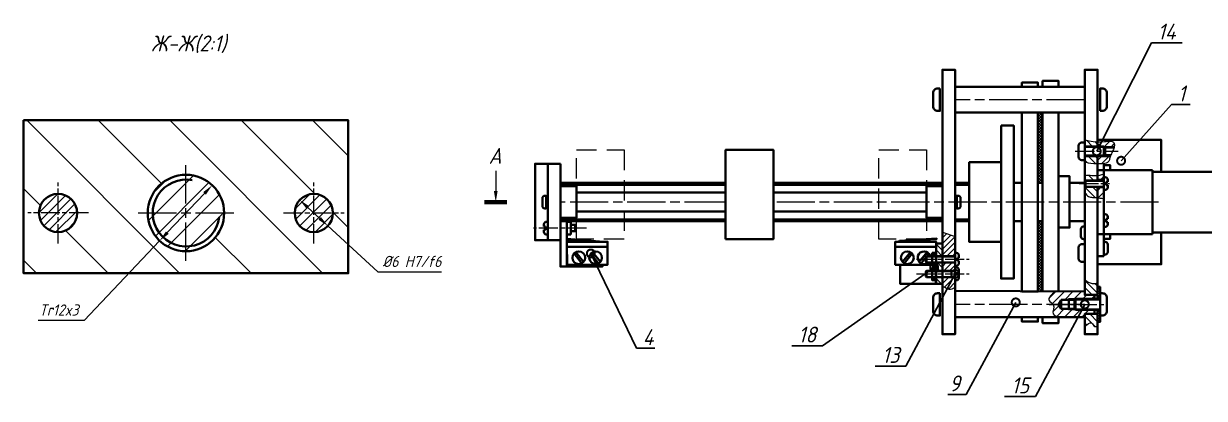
# Model space of a CAD drawing. Header units: millimetres. Extents: x -1043 to 2000, y -1356 to 1302.
# Drawn here: x -20.3 to 350.7, y -1356.2 to -1238.6 of the extents above; entities that cross this region are included whole.
import ezdxf
from ezdxf import colors
from ezdxf.entities.mleader import LeaderData, LeaderLine
from ezdxf.math import Vec2, Vec3

# ---------------------------------------------------------------- set-up
doc = ezdxf.new("R2010")
doc.units = ezdxf.units.MM
for name, pattern in [('AM_ISO08W050', [18, 12, -1.5, 3, -1.5]), ('AM_ISO08W050x2', [9, 6, -0.75, 1.5, -0.75]), ('HIDDEN', [9.525, 6.35, -3.175])]:
    doc.linetypes.add(name, pattern=pattern)
doc.layers.get('0').update_dxf_attribs({"lineweight": 80})
for name, color, linetype, lineweight in [('AM_0', 7, 'Continuous', 35), ('AM_4', 3, 'Continuous', 15), ('AM_5', 3, 'Continuous', 15), ('AM_6', 2, 'Continuous', 35), ('AM_7', 4, 'AM_ISO08W050', 15), ('AM_8', 1, 'Continuous', 15), ('окружности', 100, 'HIDDEN', 15), ('основные', 7, 'Continuous', 35), ('оч жирные', 7, 'Continuous', 70), ('тонкие', 2, 'Continuous', 15)]:
    doc.layers.add(name, color=color, linetype=linetype, lineweight=lineweight)
doc.styles.get("Standard").update_dxf_attribs({"font": 'geniso.shx', "oblique": 15})
doc.dimstyles.new('AM_GOST$3', dxfattribs={"dimtxt": 3.5, "dimasz": 3.5, "dimexe": 1, "dimexo": 1, "dimgap": 1.5, "dimtad": 1, "dimtoh": 1, "dimtxsty": 'Standard', "dimcen": 0, "dimclrd": 256, "dimclre": 256, "dimclrt": 2, "dimadec": 0, "dimazin": 2, "dimtp": 0.1, "dimtm": 0.1, "dimtfac": 0.71, "dimtdec": 3, "dimtofl": 0, "dimtmove": 0, "dimatfit": 2, "dimfxl": 1, "dimtolj": 1, "dimlwd": -1, "dimlwe": -1, "dimarcsym": 1})
pattern_1 = [(135, (81.5114, -1817.2384), (-1.122532, -1.122532), [])]
pattern_2 = [(45, (13.109, -1747.8168), (-0.8980256, 0.8980256), [])]
pattern_3 = [(45, (13.10894, -1747.81682), (-0.21213203, 0.21213203), [])]
pattern_4 = [(45, (81.51137, -1817.23844), (-0.3535534, 0.3535534), [])]
pattern_5 = [(45, (-246.0944, -1820.0383), (-1.122532, 1.122532), [])]

# ---------------------------------------------------------------- blocks, each defined once
blk = doc.blocks.new('_DotSmall')
at = {"color": 0, "linetype": 'ByBlock', "const_width": 0.5}
blk.add_lwpolyline([(-0.0625, 0, 1), (0.0625, 0, 1)], format="xyb", close=True, dxfattribs=at)
blk = doc.blocks.new('*D140')
at = {"layer": 'AM_5', "linetype": 'ByBlock', "transparency": 16777216}
for p, q in [((36.53, -1291.84), (24.83, -1304.17)), ((22.42, -1306.71), (-1.29, -1331.7)), ((-1.29, -1331.7), (-15.74, -1331.7))]:
    blk.add_line(p, q, dxfattribs=at)
at = {"layer": 'AM_5', "transparency": 16777216}
for points in [[(36.11, -1291.44), (36.95, -1292.24), (38.94, -1289.3)], [(24.41, -1303.77), (25.25, -1304.57), (22.42, -1306.71)]]:
    blk.add_solid(points, dxfattribs=at)
at = {"layer": 'Defpoints', "color": 0, "transparency": 16777216}
for p in [(38.94, -1289.3), (22.42, -1306.71)]:
    blk.add_point(p, dxfattribs=at)
at = {"layer": 'AM_5', "color": 2, "transparency": 16777216, "insert": (-9.27, -1328.45), "char_height": 3.5, "attachment_point": 5}
blk.add_mtext('\\A1;Tr12x3', dxfattribs=at)
blk = doc.blocks.new('*D141')
at = {"layer": 'AM_5', "linetype": 'ByBlock', "transparency": 16777216}
for p, q in [((69.02, -1296.31), (72.7, -1299.7)), ((75.28, -1302.06), (90.92, -1316.45)), ((90.92, -1316.45), (110.98, -1316.45))]:
    blk.add_line(p, q, dxfattribs=at)
at = {"layer": 'AM_5', "transparency": 16777216}
for points in [[(69.41, -1295.88), (68.62, -1296.74), (66.44, -1293.94)], [(73.09, -1299.27), (72.3, -1300.13), (75.28, -1302.06)]]:
    blk.add_solid(points, dxfattribs=at)
at = {"layer": 'Defpoints', "color": 0, "transparency": 16777216}
for p in [(66.44, -1293.94), (75.28, -1302.06)]:
    blk.add_point(p, dxfattribs=at)
at = {"layer": 'AM_5', "color": 2, "transparency": 16777216, "insert": (101.7, -1313.2), "char_height": 3.5, "attachment_point": 5}
blk.add_mtext('\\A1;%%C6 H7/f6', dxfattribs=at)

msp = doc.modelspace()

# ---------------------------------------------------------------- hatches: boundary and pattern name
at = {"layer": 'AM_4'}
h = msp.add_hatch(dxfattribs=at)
h.set_pattern_fill('ANSI31', color=256, scale=0.5, angle=90, style=0)
h.set_pattern_definition([(135, (-246.0944, -1820.0383), (-1.122532, -1.122532), [])])
h.paths.add_polyline_path([(314.491, -1275.365), (313.082, -1275.044), (313.082, -1277.092), (317.082, -1277.092), (317.082, -1275.671), (316.805, -1275.664), (315.727, -1275.565)])
h.paths.add_polyline_path([(317.082, -1280.172), (315.242, -1280.172), (313.082, -1280.172), (313.082, -1281.382), (313.082, -1281.803), (313.562, -1282.114), (314.227, -1282.344), (315.026, -1282.501), (315.907, -1282.592), (316.82, -1282.625), (317.082, -1282.619)])
h = msp.add_hatch(dxfattribs=at)
h.set_pattern_fill('ANSI31', color=256, scale=0.5, style=0)
h.set_pattern_definition(pattern_5)
h.paths.add_polyline_path([(322.358, -1277.092), (322.384, -1276.924), (322.397, -1276.689), (322.384, -1276.472), (322.345, -1276.272), (322.28, -1276.09), (322.188, -1275.926), (322.063, -1275.781), (321.902, -1275.659), (321.697, -1275.562), (321.443, -1275.491), (321.135, -1275.45), (320.767, -1275.441), (320.334, -1275.465), (319.829, -1275.523), (318.8, -1275.647), (317.082, -1275.713), (317.082, -1277.092), (319.082, -1277.092)])
h = msp.add_hatch(dxfattribs=at)
h.set_pattern_fill('ANSI31', color=256, scale=0.5, style=0)
h.set_pattern_definition(pattern_5)
h.paths.add_polyline_path([(317.082, -1280.172), (317.082, -1282.619), (317.713, -1282.607), (318.535, -1282.546), (319.235, -1282.45), (319.775, -1282.325), (320.169, -1282.173), (320.441, -1281.995), (320.62, -1281.792), (320.731, -1281.565), (320.8, -1281.314), (320.853, -1281.04), (320.918, -1280.744), (321.014, -1280.429), (321.111, -1280.172)])
at = {"layer": 'AM_8'}
h = msp.add_hatch(dxfattribs=at)
h.set_pattern_fill('_U', color=256, scale=0.61, angle=45, style=0, double=1, pattern_type=0)
h.set_pattern_definition([(45, (17.10894, -1745.7779), (-0.43133514, 0.43133514), []), (135, (17.10894, -1745.7779), (-0.43133514, -0.43133514), [])])
h.paths.add_polyline_path([(298.332, -1266.461), (298.332, -1288.575), (299.828, -1288.575), (299.828, -1300.575), (298.332, -1300.575), (298.332, -1322.69), (299.832, -1322.69), (299.832, -1266.461)])
h = msp.add_hatch(dxfattribs=at)
h.set_pattern_fill('ANSI31', color=256, scale=5, angle=90, style=0)
h.set_pattern_definition([(135, (-252.67, -1529.495), (-11.2253, -11.2253), [])])
h.paths.add_polyline_path([(81.681, -1268.901), (-20.319, -1268.901), (-20.319, -1316.901), (81.681, -1316.901)])
h.paths.add_polyline_path([(42.681, -1298.004, -1), (18.681, -1298.004, -1)], flags=16)
h.paths.add_polyline_path([(-3.497, -1298.004, -1), (-15.497, -1298.004, -1)], flags=16)
h.paths.add_polyline_path([(76.858, -1298.004, -1), (64.858, -1298.004, -1)], flags=16)
h = msp.add_hatch(dxfattribs=at)
h.set_pattern_fill('_U', color=256, scale=5, angle=45, style=0, pattern_type=0)
h.set_pattern_definition([(45, (-252.6693, -1529.4953), (-3.535534, 3.535534), [])])
edge = h.paths.add_edge_path()
edge.add_arc((30.681, -1298.004), 12, 191.45916, 510.20465)
edge.add_arc((30.681, -1298.004), 12, 150.20465, 191.45916)
h = msp.add_hatch(dxfattribs=at)
h.set_pattern_fill('ANSI31', color=256, scale=0.55, angle=90)
h.set_pattern_definition([(135, (-37.4987, -0.8528), (-1.2347852, -1.2347852), [])])
h.paths.add_polyline_path([(317.082, -1286.468), (317.082, -1286.319), (317, -1286.33), (316.384, -1286.361), (315.81, -1286.35), (315.279, -1286.316), (314.793, -1286.273), (314.352, -1286.239), (313.958, -1286.229), (313.611, -1286.253), (313.311, -1286.318), (313.082, -1286.423), (313.082, -1287.987), (313.269, -1287.77), (317.082, -1287.77)])
h.paths.add_polyline_path([(317.082, -1289.77), (313.269, -1289.77), (313.082, -1289.554), (313.082, -1291.338), (313.162, -1291.546), (313.399, -1291.999), (313.664, -1292.356), (313.953, -1292.625), (314.258, -1292.819), (314.574, -1292.951), (314.893, -1293.033), (315.21, -1293.08), (315.518, -1293.103), (315.81, -1293.117), (316.085, -1293.133), (316.358, -1293.153), (316.648, -1293.179), (316.977, -1293.214), (317.082, -1293.226)])
h = msp.add_hatch(dxfattribs=at)
h.set_pattern_fill('ANSI31', color=256, scale=0.55)
h.set_pattern_definition([(45, (-37.4987, -0.8528), (-1.2347852, 1.2347852), [])])
h.paths.add_polyline_path([(319.069, -1287.608), (319.069, -1286.77), (319.072, -1285.829), (318.35, -1286.079), (317.082, -1286.376), (317.082, -1287.608)])
h.paths.add_polyline_path([(319.064, -1289.932), (317.082, -1289.932), (317.082, -1293.225), (317.827, -1293.314), (318.389, -1293.381), (319.068, -1293.463)])
h = msp.add_hatch(dxfattribs=at)
h.set_pattern_fill('_U', color=256, scale=2, angle=45, style=0, pattern_type=0)
h.set_pattern_definition([(45, (-252.6693, -1529.4953), (-1.414214, 1.414214), [])])
edge = h.paths.add_edge_path()
edge.add_arc((-9.497, -1298.004), 6, 191.45916, 383.26764)
edge.add_arc((-9.497, -1298.004), 6, 23.26764, 191.45916)
h = msp.add_hatch(dxfattribs=at)
h.set_pattern_fill('_U', color=256, scale=2.4, angle=45, style=0, pattern_type=0)
h.set_pattern_definition([(45, (-252.6693, -1529.4953), (-1.697056, 1.697056), [])])
edge = h.paths.add_edge_path()
edge.add_arc((70.858, -1298.004), 6, 191.45916, 514.52594)
edge.add_arc((70.858, -1298.004), 6, 154.52594, 191.45916)
h = msp.add_hatch(dxfattribs=at)
h.set_pattern_fill('ANSI31', color=256, scale=0.4, style=0)
h.set_pattern_definition(pattern_2)
h.paths.add_polyline_path([(272.353, -1305.394), (271.593, -1305.13), (270.613, -1304.924), (269.762, -1304.566), (268.927, -1304.303), (268.353, -1304.17), (268.353, -1311.539), (272.353, -1311.539)])
h.paths.add_polyline_path([(271.705, -1321.778), (272.353, -1321.421), (272.353, -1319.863), (272.353, -1318.13), (268.353, -1318.13), (268.353, -1319.094), (268.353, -1320.258), (268.353, -1320.684), (268.57, -1321.055), (270.438, -1321.975)])
h = msp.add_hatch(dxfattribs=at)
h.set_pattern_fill('ANSI31', color=256, scale=0.4, angle=90, style=0)
h.set_pattern_definition([(135, (13.109, -1747.8168), (-0.8980256, -0.8980256), [])])
h.paths.add_polyline_path([(268.353, -1307.569), (266.353, -1307.569), (266.353, -1311.539), (268.353, -1311.539)])
h.paths.add_polyline_path([(268.353, -1313.539), (266.353, -1313.539), (266.353, -1316.13), (268.353, -1316.13)])
h.paths.add_polyline_path([(266.353, -1320.258), (268.353, -1320.258), (268.353, -1318.13), (266.353, -1318.13), (266.353, -1319.094)])
h = msp.add_hatch(dxfattribs=at)
h.set_pattern_fill('_U', color=256, scale=0.3, angle=45, style=0, pattern_type=0)
h.set_pattern_definition(pattern_3)
h.paths.add_polyline_path([(265.153, -1311.539), (266.353, -1311.539), (266.353, -1310.539), (265.153, -1310.539)])
h = msp.add_hatch(dxfattribs=at)
h.set_pattern_fill('_U', color=256, scale=0.3, angle=45, style=0, pattern_type=0)
h.set_pattern_definition(pattern_3)
h.paths.add_polyline_path([(266.353, -1314.273), (266.353, -1313.539), (265.153, -1313.539), (265.153, -1314.539), (266.353, -1314.539)])
h = msp.add_hatch(dxfattribs=at)
h.set_pattern_fill('_U', color=256, scale=0.3, angle=45, style=0, pattern_type=0)
h.set_pattern_definition(pattern_3)
h.paths.add_polyline_path([(265.153, -1315.094), (265.153, -1316.13), (266.353, -1316.13), (266.353, -1315.094)])
h = msp.add_hatch(dxfattribs=at)
h.set_pattern_fill('ANSI31', color=256, scale=0.4, style=0)
h.set_pattern_definition(pattern_2)
h.paths.add_polyline_path([(272.353, -1315.094), (272.353, -1313.539), (268.353, -1313.539), (268.353, -1316.13), (272.353, -1316.13)])
h = msp.add_hatch(dxfattribs=at)
h.set_pattern_fill('_U', color=256, scale=0.3, angle=45, style=0, pattern_type=0)
h.set_pattern_definition(pattern_3)
h.paths.add_polyline_path([(265.153, -1319.094), (266.353, -1319.094), (266.353, -1318.13), (265.153, -1318.13)])
h = msp.add_hatch(dxfattribs=at)
h.set_pattern_fill('ANSI31', color=256, scale=0.5, angle=90, style=0)
h.set_pattern_definition(pattern_1)
edge = h.paths.add_edge_path()
edge.add_spline(control_points=[(317.082, -1319.974), (316.496, -1320.075), (315.043, -1320.325), (313.815, -1319.461), (313.082, -1318.946)], knot_values=[0, 0, 0, 0, 1.7258996, 4.2776179, 4.2776179, 4.2776179, 4.2776179], degree=3, periodic=0)
edge.add_line((313.082, -1318.946), (313.082, -1323.69))
edge.add_line((313.082, -1323.69), (316.082, -1323.69))
edge.add_line((316.082, -1323.69), (317.082, -1323.69))
edge.add_line((317.082, -1323.69), (317.082, -1319.974))
edge = h.paths.add_edge_path()
edge.add_spline(control_points=[(317.082, -1333.582), (316.77, -1333.637), (315.971, -1333.777), (315.145, -1331.857), (313.88, -1332.878), (313.082, -1333.522)], knot_values=[0, 0, 0, 0, 0.8745598, 2.2433555, 4.5836616, 4.5836616, 4.5836616, 4.5836616], degree=3, periodic=0)
edge.add_line((313.082, -1333.522), (313.144, -1332.561))
edge.add_line((313.144, -1332.561), (317.144, -1332.561))
edge.add_line((317.144, -1332.561), (317.082, -1333.582))
edge = h.paths.add_edge_path()
edge.add_spline(control_points=[(313.082, -1333.522), (313.88, -1332.878), (315.145, -1331.857), (315.971, -1333.777), (316.77, -1333.637), (317.082, -1333.582)], knot_values=[0, 0, 0, 0, 2.3403061, 3.7091018, 4.5836616, 4.5836616, 4.5836616, 4.5836616], degree=3, periodic=0)
edge.add_line((317.082, -1333.582), (317.082, -1329.69))
edge.add_line((317.082, -1329.69), (316.082, -1329.69))
edge.add_line((316.082, -1329.69), (313.082, -1329.69))
edge.add_line((313.082, -1329.69), (313.082, -1330.69))
edge.add_line((313.082, -1330.69), (313.082, -1333.522))
h = msp.add_hatch(dxfattribs=at)
h.set_pattern_fill('ANSI31', color=256, scale=0.6, style=0)
h.set_pattern_definition([(45, (81.5114, -1817.2384), (-1.3470384, 1.3470384), [])])
edge = h.paths.add_edge_path()
edge.add_line((316.082, -1323.69), (313.082, -1323.69))
edge.add_line((313.082, -1323.69), (313.082, -1322.69))
edge.add_line((313.082, -1322.69), (303.842, -1322.624))
edge.add_spline(control_points=[(303.842, -1322.624), (302.597, -1323.666), (300.725, -1325.232), (302.852, -1326.189), (303.136, -1326.69)], knot_values=[0, 0, 0, 0, 3.4667411, 5.2138903, 5.2138903, 5.2138903, 5.2138903], degree=3, periodic=0)
edge.add_line((303.136, -1326.69), (304.859, -1326.69))
edge.add_line((304.859, -1326.69), (305.682, -1325.264))
edge.add_line((305.682, -1325.264), (307.482, -1325.264))
edge.add_line((307.482, -1325.264), (308.082, -1324.94))
edge.add_line((308.082, -1324.94), (316.082, -1324.94))
edge.add_line((316.082, -1324.94), (316.082, -1323.69))
edge = h.paths.add_edge_path()
edge.add_line((316.082, -1328.44), (310.122, -1328.44))
edge.add_line((310.122, -1328.44), (308.082, -1328.44))
edge.add_line((308.082, -1328.44), (307.482, -1328.115))
edge.add_line((307.482, -1328.115), (305.682, -1328.115))
edge.add_line((305.682, -1328.115), (304.859, -1326.69))
edge.add_line((304.859, -1326.69), (303.136, -1326.69))
edge.add_spline(control_points=[(303.136, -1326.69), (303.618, -1327.541), (302.155, -1330.168), (304.524, -1330.521), (305.656, -1330.69)], knot_values=[5.2138903, 5.2138903, 5.2138903, 5.2138903, 8.1895192, 10.9098806, 10.9098806, 10.9098806, 10.9098806], degree=3, periodic=0)
edge.add_line((305.656, -1330.69), (313.082, -1330.69))
edge.add_line((313.082, -1330.69), (313.082, -1329.69))
edge.add_line((313.082, -1329.69), (316.082, -1329.69))
edge.add_line((316.082, -1329.69), (316.082, -1328.44))
h = msp.add_hatch(dxfattribs=at)
h.set_pattern_fill('_U', color=256, scale=0.5, angle=45, style=0, pattern_type=0)
h.set_pattern_definition(pattern_4)
h.paths.add_polyline_path([(317.082, -1321.19), (317.082, -1324.575), (317.882, -1324.575), (317.882, -1321.19)])
h = msp.add_hatch(dxfattribs=at)
h.set_pattern_fill('ANSI31', color=256, scale=0.5, angle=90, style=0)
h.set_pattern_definition(pattern_1)
edge = h.paths.add_edge_path()
edge.add_line((313.082, -1329.69), (313.082, -1330.69))
edge.add_line((313.082, -1330.69), (313.082, -1333.522))
edge.add_spline(control_points=[(313.082, -1333.522), (313.88, -1332.878), (315.145, -1331.857), (315.971, -1333.777), (316.77, -1333.637), (317.082, -1333.582)], knot_values=[0, 0, 0, 0, 2.3403061, 3.7091018, 4.5836616, 4.5836616, 4.5836616, 4.5836616], degree=3, periodic=0)
edge.add_line((317.082, -1333.582), (317.082, -1329.69))
edge.add_line((317.082, -1329.69), (316.082, -1329.69))
edge.add_line((316.082, -1329.69), (313.082, -1329.69))
h = msp.add_hatch(dxfattribs=at)
h.set_pattern_fill('_U', color=256, scale=0.5, angle=45, style=0, pattern_type=0)
h.set_pattern_definition(pattern_4)
h.paths.add_polyline_path([(317.882, -1332.19), (317.882, -1328.804), (317.082, -1328.804), (317.082, -1332.19)])

# ---------------------------------------------------------------- linework, layer by layer
at = {"layer": 'AM_0'}
for p, q in [((321.182, -1277.426), (322.289, -1277.426)), ((304.859, -1326.69), (305.682, -1325.264)), ((304.859, -1326.69), (305.682, -1328.115)), ((309.882, -1325.264), (305.682, -1325.264)), ((305.682, -1328.115), (305.682, -1325.264)), ((308.082, -1328.44), (308.082, -1324.94)), ((309.882, -1328.115), (305.682, -1328.115))]:
    msp.add_line(p, q, dxfattribs=at)
at = {"layer": 'AM_4'}
for p, q in [((319.431, -1277.426), (313.082, -1277.426)), ((319.431, -1279.839), (313.082, -1279.839)), ((319.042, -1277.092), (322.369, -1277.092)), ((319.042, -1280.172), (321.111, -1280.172)), ((313.082, -1287.987), (319.069, -1287.987)), ((313.082, -1289.554), (319.082, -1289.553)), ((263.165, -1311.756), (272.353, -1311.756)), ((263.165, -1313.323), (272.353, -1313.323)), ((263.165, -1316.347), (272.353, -1316.347)), ((263.165, -1317.914), (272.353, -1317.914)), ((308.082, -1324.94), (307.482, -1325.264)), ((317.031, -1324.94), (308.082, -1324.94)), ((309.882, -1325.264), (317.882, -1325.264)), ((308.082, -1328.44), (307.482, -1328.115)), ((317.031, -1328.44), (308.082, -1328.44)), ((309.882, -1328.115), (317.882, -1328.115))]:
    msp.add_line(p, q, dxfattribs=at)
for points in [[(313.082, -1275.044), (314.491, -1275.365), (315.727, -1275.565), (316.805, -1275.664), (317.74, -1275.687), (318.546, -1275.656), (319.237, -1275.594), (319.829, -1275.523), (320.334, -1275.465), (320.767, -1275.441), (321.135, -1275.45), (321.443, -1275.491), (321.697, -1275.562), (321.902, -1275.659), (322.063, -1275.781), (322.188, -1275.926), (322.28, -1276.09), (322.345, -1276.272), (322.384, -1276.472), (322.397, -1276.689), (322.384, -1276.924), (322.345, -1277.177), (322.281, -1277.448), (322.191, -1277.737), (322.076, -1278.045), (321.938, -1278.369), (321.782, -1278.708), (321.616, -1279.054), (321.449, -1279.405), (321.287, -1279.754), (321.14, -1280.097), (321.014, -1280.429), (320.918, -1280.744), (320.853, -1281.04), (320.8, -1281.314), (320.731, -1281.565), (320.62, -1281.792), (320.441, -1281.995), (320.169, -1282.173), (319.775, -1282.325), (319.235, -1282.45), (318.535, -1282.546), (317.713, -1282.607), (316.82, -1282.625), (315.907, -1282.592), (315.026, -1282.501), (314.227, -1282.344), (313.562, -1282.114), (313.082, -1281.803)], [(319.082, -1285.826), (318.35, -1286.079), (317.656, -1286.242), (317, -1286.33), (316.384, -1286.361), (315.81, -1286.35), (315.279, -1286.316), (314.793, -1286.273), (314.352, -1286.239), (313.958, -1286.229), (313.611, -1286.253), (313.311, -1286.318), (313.082, -1286.423)], [(313.082, -1291.338), (313.162, -1291.546), (313.399, -1291.999), (313.664, -1292.356), (313.953, -1292.625), (314.258, -1292.819), (314.574, -1292.951), (314.893, -1293.033), (315.21, -1293.08), (315.518, -1293.103), (315.81, -1293.117), (316.085, -1293.133), (316.358, -1293.153), (316.648, -1293.179), (316.977, -1293.214), (317.363, -1293.258), (317.827, -1293.314), (318.389, -1293.381), (319.068, -1293.463)], [(268.353, -1304.004), (272.353, -1305.394)], [(272.353, -1321.421), (271.755, -1321.696), (271.279, -1321.887), (270.878, -1321.988), (270.505, -1321.991), (270.112, -1321.893), (269.654, -1321.686), (269.083, -1321.365), (268.353, -1320.924)]]:
    msp.add_lwpolyline(points, dxfattribs=at)
at = {"layer": 'AM_5'}
msp.add_line((128.013, -1284.756), (128.013, -1291.075), dxfattribs=at)
at = {"layer": 'AM_5', "linetype": 'Continuous'}
msp.add_trace([(127.43, -1291.075), (128.596, -1291.075), (128.013, -1294.575)], dxfattribs=at)
at = {"layer": 'AM_6'}
msp.add_arc((30.747, -1298.013), 10.5, 79.58166, 352.69269, dxfattribs=at)
at = {"layer": 'AM_7'}
for p, q in [((313.082, -1262.461), (272.353, -1262.461)), ((30.681, -1313.004), (30.681, -1283.004)), ((199.353, -1294.575), (148.353, -1294.575)), ((200.216, -1294.575), (199.353, -1294.575)), ((336.274, -1294.575), (215.216, -1294.575)), ((15.681, -1298.004), (45.681, -1298.004)), ((313.082, -1326.69), (272.353, -1326.69))]:
    msp.add_line(p, q, dxfattribs=at)
at = {"layer": 'AM_7', "linetype": 'AM_ISO08W050x2'}
for p, q in [((310.082, -1278.632), (323.582, -1278.632)), ((-9.497, -1307.544), (-9.497, -1288.464)), ((70.858, -1307.544), (70.858, -1288.464)), ((311.338, -1288.77), (320.892, -1288.77)), ((0.043, -1298.004), (-19.037, -1298.004)), ((61.318, -1298.004), (80.398, -1298.004)), ((156.54, -1302.77), (139.921, -1302.77)), ((260.165, -1312.539), (276.784, -1312.539)), ((260.165, -1317.13), (276.71, -1317.13)), ((301.859, -1326.69), (320.082, -1326.69))]:
    msp.add_line(p, q, dxfattribs=at)
at = {"layer": 'окружности'}
for points in [[(153.353, -1278.19), (168.353, -1278.19), (168.353, -1306.19), (153.353, -1306.19)], [(248.353, -1278.19), (263.353, -1278.19), (263.353, -1306.19), (248.353, -1306.19)]]:
    msp.add_lwpolyline(points, close=True, dxfattribs=at)
at = {"layer": 'основные'}
for p, q in [((268.353, -1277.515), (268.353, -1278.515)), ((313.082, -1277.092), (319.082, -1277.092)), ((319.431, -1277.426), (319.082, -1277.092)), ((319.082, -1277.092), (319.082, -1280.172)), ((319.082, -1280.172), (319.431, -1279.839)), ((319.392, -1277.426), (321.182, -1277.426)), ((319.392, -1279.839), (321.251, -1279.839)), ((319.431, -1279.839), (319.431, -1277.426)), ((268.353, -1281.515), (268.353, -1280.515)), ((313.082, -1280.172), (319.082, -1280.172)), ((321.111, -1280.172), (315.242, -1280.172)), ((319.082, -1311.575), (319.082, -1282.471)), ((319.082, -1286.468), (319.082, -1283.388)), ((332.335, -1284.575), (317.082, -1284.575)), ((332.335, -1284.575), (321.082, -1284.575)), ((332.335, -1284.575), (334.335, -1284.575)), ((332.335, -1284.575), (334.335, -1284.575)), ((334.335, -1284.575), (334.335, -1304.63)), ((334.335, -1284.575), (334.335, -1304.63)), ((148.353, -1289.129), (200.216, -1289.129)), ((215.216, -1289.129), (268.353, -1289.129)), ((272.353, -1289.129), (276.782, -1289.129)), ((290.782, -1288.575), (293.332, -1288.575)), ((298.332, -1288.575), (299.828, -1288.575)), ((299.832, -1289.075), (299.832, -1300.075)), ((304.832, -1289.075), (304.832, -1300.075)), ((308.321, -1288.575), (308.321, -1300.575)), ((319.069, -1287.608), (317.082, -1287.608)), ((319.069, -1289.932), (317.082, -1289.932)), ((319.082, -1304.63), (319.082, -1288.907)), ((320.269, -1288.27), (319.769, -1288.27)), ((319.769, -1288.27), (319.769, -1289.27)), ((319.769, -1289.27), (320.269, -1289.27)), ((313.082, -1294.575), (313.082, -1297.075)), ((148.353, -1300.021), (200.216, -1300.021)), ((215.216, -1300.021), (268.353, -1300.021)), ((272.353, -1300.021), (276.782, -1300.021)), ((293.332, -1300.575), (290.782, -1300.575)), ((298.332, -1300.575), (299.828, -1300.575)), ((319.769, -1300.88), (319.769, -1299.88)), ((319.769, -1299.88), (320.269, -1299.88)), ((320.269, -1300.88), (319.769, -1300.88)), ((143.653, -1302.27), (143.153, -1302.27)), ((143.153, -1303.27), (143.653, -1303.27)), ((143.653, -1303.27), (143.653, -1302.27)), ((150.353, -1305.008), (150.353, -1305.279)), ((313.082, -1304.222), (313.082, -1303.222)), ((317.082, -1304.63), (332.335, -1304.63)), ((321.082, -1304.63), (332.335, -1304.63)), ((332.335, -1304.63), (334.335, -1304.63)), ((332.335, -1304.63), (334.335, -1304.63)), ((161.832, -1307.038), (150.353, -1306.074)), ((160.5, -1307.049), (159.9, -1307.049)), ((161.902, -1307.044), (161.832, -1307.038)), ((161.902, -1307.044), (161.902, -1307.044)), ((254.804, -1306.795), (254.873, -1306.789)), ((254.804, -1307.067), (254.804, -1306.795)), ((254.873, -1306.789), (266.589, -1305.996)), ((256.206, -1307.049), (256.806, -1307.049)), ((266.589, -1305.996), (266.613, -1306.199)), ((153.353, -1311.634), (152.628, -1310.721)), ((153.162, -1310.295), (155.618, -1313.378)), ((155.076, -1313.807), (153.353, -1311.634)), ((160.335, -1313.807), (157.887, -1310.721)), ((158.421, -1310.295), (160.877, -1313.378)), ((258.284, -1310.295), (255.828, -1313.378)), ((256.37, -1313.807), (258.819, -1310.721)), ((263.543, -1310.295), (261.087, -1313.378)), ((261.629, -1313.807), (263.165, -1311.871)), ((263.353, -1311.634), (264.077, -1310.721)), ((273.553, -1312.039), (273.053, -1312.039)), ((273.053, -1312.039), (273.053, -1313.039)), ((273.053, -1313.039), (273.553, -1313.039)), ((319.082, -1311.575), (317.082, -1311.575)), ((273.553, -1316.594), (273.053, -1316.594)), ((273.053, -1316.594), (273.053, -1317.594)), ((273.053, -1317.594), (273.553, -1317.594)), ((316.082, -1323.69), (317.082, -1323.69)), ((310.122, -1324.94), (309.882, -1325.264)), ((309.882, -1325.264), (309.882, -1328.115)), ((310.122, -1324.94), (317.882, -1324.94)), ((310.122, -1324.94), (310.122, -1328.44)), ((317.082, -1324.575), (317.882, -1324.575)), ((310.122, -1328.44), (309.882, -1328.115)), ((310.122, -1328.44), (317.882, -1328.44)), ((316.082, -1329.69), (317.082, -1329.69)), ((317.082, -1328.804), (317.882, -1328.804))]:
    msp.add_line(p, q, dxfattribs=at)
for points in [[(268.353, -1280.515), (268.353, -1253.075), (272.353, -1253.075), (272.353, -1325.264)], [(317.082, -1277.092), (317.082, -1253.075), (313.082, -1253.075), (313.082, -1323.69)], [(298.332, -1258.461), (298.332, -1257.093), (293.332, -1257.093), (293.332, -1258.461)], [(304.832, -1258.461), (304.832, -1256.575), (299.832, -1256.575), (299.832, -1258.461)], [(293.332, -1266.461), (293.332, -1322.69)], [(298.332, -1266.461), (298.332, -1292.075)], [(298.332, -1292.075), (298.332, -1266.461)], [(299.832, -1266.461), (299.832, -1289.075)], [(299.832, -1289.075), (299.832, -1266.461)], [(304.832, -1289.075), (304.832, -1266.461)], [(317.082, -1277.092), (317.082, -1275.075), (337.082, -1275.075), (337.082, -1285.075)], [(272.353, -1328.115), (272.353, -1336.075), (268.353, -1336.075), (268.353, -1280.515)], [(317.082, -1283.388), (317.082, -1280.172)], [(317.082, -1283.388), (317.082, -1280.172)], [(317.082, -1283.388), (317.082, -1280.172)], [(317.082, -1280.575), (317.082, -1283.388)], [(317.082, -1287.77), (317.082, -1283.388)], [(321.082, -1284.575), (321.082, -1283.047), (319.082, -1283.047), (319.063, -1300.38)], [(308.321, -1288.575), (308.321, -1286.471), (304.832, -1286.493), (304.832, -1289.075)], [(317.082, -1286.468), (317.082, -1287.77)], [(317.082, -1287.77), (317.082, -1286.468)], [(200.216, -1288.575), (148.353, -1288.575), (148.353, -1300.575), (200.216, -1300.575)], [(218.353, -1288.575), (215.216, -1288.575)], [(268.353, -1288.575), (218.353, -1288.575)], [(276.782, -1288.575), (272.353, -1288.575)], [(308.321, -1300.575), (313.082, -1300.575), (313.082, -1288.575), (308.321, -1288.575)], [(319.082, -1289.77), (313.269, -1289.77), (313.082, -1289.554), (313.082, -1287.987), (313.269, -1287.77), (313.269, -1289.77), (313.269, -1287.77), (319.069, -1287.77)], [(317.082, -1324.94), (317.082, -1289.77)], [(337.082, -1304.075), (337.082, -1314.075), (317.082, -1314.075), (317.082, -1289.77)], [(317.082, -1289.77), (317.082, -1308.575)], [(321.082, -1304.63), (321.082, -1306.103), (319.082, -1306.103), (319.063, -1288.77)], [(148.353, -1297.575), (148.353, -1291.575)], [(153.353, -1291.575), (200.216, -1291.575)], [(215.216, -1291.575), (263.353, -1291.575)], [(268.353, -1291.575), (268.353, -1297.575)], [(200.216, -1297.575), (153.353, -1297.575)], [(263.353, -1297.575), (215.216, -1297.575)], [(298.332, -1297.075), (298.332, -1322.69)], [(298.332, -1322.69), (298.332, -1297.075)], [(151.553, -1301.716), (153.015, -1301.716), (153.202, -1301.933), (153.202, -1303.5), (153.015, -1303.716), (153.015, -1301.716), (153.015, -1303.716), (151.553, -1303.716)], [(215.216, -1300.575), (218.353, -1300.575)], [(218.353, -1300.575), (268.353, -1300.575)], [(272.353, -1300.575), (276.782, -1300.575)], [(299.832, -1300.075), (299.832, -1322.69)], [(299.832, -1322.69), (299.832, -1300.075)], [(304.832, -1322.69), (304.832, -1300.075)], [(304.832, -1300.075), (304.832, -1302.575), (308.321, -1302.603), (308.321, -1300.575)], [(160.2, -1307.049), (160.2, -1307.049), (154.556, -1306.746), (150.325, -1306.341)], [(151.553, -1314.273), (163.153, -1314.273), (163.153, -1307.049), (150.353, -1307.049), (150.353, -1314.273)], [(150.353, -1307.049), (150.405, -1314.766), (161.593, -1314.766), (161.593, -1314.273)], [(150.353, -1314.273), (163.153, -1314.273), (163.153, -1308.674), (150.353, -1308.674), (150.353, -1314.273)], [(265.153, -1314.273), (253.553, -1314.273), (253.553, -1307.049), (266.353, -1307.049), (266.353, -1314.273)], [(265.153, -1314.273), (253.553, -1314.273), (253.553, -1308.674), (266.353, -1308.674), (266.353, -1314.273)], [(254.954, -1307.049), (254.954, -1307.049), (262.565, -1306.432), (266.613, -1306.199)], [(266.353, -1307.049), (266.3, -1320.258), (255.112, -1320.258), (255.112, -1314.273)], [(320.282, -1308.575), (320.282, -1309.551)], [(272.353, -1313.539), (263.353, -1313.539), (263.165, -1313.323), (263.165, -1311.756), (263.353, -1311.539), (263.353, -1313.539), (263.353, -1311.539), (272.353, -1311.539)], [(272.353, -1318.13), (263.353, -1318.13), (263.165, -1317.914), (263.165, -1316.347), (263.353, -1316.13), (263.353, -1318.13), (263.353, -1316.13), (272.353, -1316.13)], [(313.082, -1323.69), (313.082, -1322.69), (272.353, -1322.402), (272.353, -1328.115)], [(316.082, -1324.94), (316.082, -1323.69), (313.082, -1323.69), (313.082, -1323.69)], [(317.082, -1324.94), (317.082, -1321.19), (317.882, -1321.19), (317.882, -1332.19), (317.082, -1332.19), (317.082, -1328.44)], [(272.353, -1328.115), (272.353, -1330.69), (313.082, -1330.69), (313.082, -1329.69)], [(293.332, -1330.69), (293.332, -1332.094), (298.332, -1332.094), (298.332, -1330.69)], [(299.832, -1330.69), (299.832, -1332.575), (304.832, -1332.575), (304.832, -1330.69)], [(313.082, -1329.69), (313.082, -1329.69), (316.082, -1329.69), (316.082, -1328.44)], [(313.082, -1330.69), (313.082, -1336.075), (317.082, -1336.075), (317.082, -1328.44)]]:
    msp.add_lwpolyline(points, dxfattribs=at)
for points in [[(267.553, -1258.961), (266.853, -1258.961, 0.4142136), (265.453, -1260.361), (265.453, -1264.561, 0.4142136), (266.853, -1265.961), (267.553, -1265.961)], [(317.882, -1265.961), (318.582, -1265.961, 0.4142136), (319.982, -1264.561), (319.982, -1260.361, 0.4142136), (318.582, -1258.961), (317.882, -1258.961)], [(312.082, -1275.882), (313.082, -1275.882), (313.082, -1281.382), (312.082, -1281.382, -0.4142136), (311.082, -1280.382), (311.082, -1276.882, -0.4142136)], [(312.082, -1275.882), (313.082, -1275.882), (313.082, -1281.382), (312.082, -1281.382, -0.4142136), (311.082, -1280.382), (311.082, -1276.882, -0.4142136)], [(312.082, -1313.323), (313.082, -1313.323), (313.082, -1307.823), (312.082, -1307.823, 0.4142136), (311.082, -1308.823), (311.082, -1312.323, 0.4142136)], [(267.553, -1323.19), (266.853, -1323.19, 0.4142136), (265.453, -1324.59), (265.453, -1328.79, 0.4142136), (266.853, -1330.19), (267.553, -1330.19)], [(317.882, -1330.19), (318.582, -1330.19, 0.4142136), (319.982, -1328.79), (319.982, -1324.59, 0.4142136), (318.582, -1323.19), (317.882, -1323.19)]]:
    msp.add_lwpolyline(points, format="xyb", close=True, dxfattribs=at)
for points in [[(313.068, -1258.461), (272.353, -1258.461), (272.353, -1266.461), (313.068, -1266.461)], [(293.332, -1266.461), (298.332, -1266.461), (298.332, -1322.69), (293.332, -1322.69)], [(-20.319, -1268.901), (81.681, -1268.901), (81.681, -1316.901), (-20.319, -1316.901)], [(286.782, -1270.575), (286.782, -1318.575), (290.782, -1318.575), (290.782, -1270.575)], [(200.216, -1306.19), (215.235, -1306.19), (215.235, -1278.19), (200.216, -1278.19)], [(148.353, -1282.572), (148.353, -1306.578), (140.353, -1306.578), (140.353, -1282.572)], [(148.353, -1282.572), (144.353, -1282.572), (144.353, -1306.578), (148.353, -1306.578)], [(286.782, -1282.075), (286.782, -1307.075), (276.782, -1307.075), (276.782, -1282.075)], [(357.335, -1285.075), (357.335, -1304.075), (334.335, -1304.075), (334.335, -1285.075)], [(153.353, -1289.575), (153.353, -1299.575), (148.353, -1299.575), (148.353, -1289.575)], [(268.353, -1289.575), (268.353, -1299.575), (263.353, -1299.575), (263.353, -1289.575)], [(150.353, -1300.575), (148.353, -1300.575), (148.353, -1314.814), (150.353, -1314.814)], [(151.553, -1304.77), (150.353, -1304.77), (150.353, -1300.77), (151.553, -1300.77)], [(163.153, -1307.049), (150.353, -1307.049), (150.353, -1308.674), (163.153, -1308.674)], [(253.553, -1307.049), (266.353, -1307.049), (266.353, -1308.674), (253.553, -1308.674)], [(266.353, -1307.569), (268.353, -1307.569), (268.353, -1320.258), (266.353, -1320.258)], [(265.153, -1310.539), (266.353, -1310.539), (266.353, -1314.539), (265.153, -1314.539)], [(265.153, -1315.094), (266.353, -1315.094), (266.353, -1319.094), (265.153, -1319.094)]]:
    msp.add_lwpolyline(points, close=True, dxfattribs=at)
for points in [[(320.269, -1289.27), (320.269, -1289.97, -0.4142136), (319.469, -1290.77), (319.069, -1290.77), (319.069, -1286.77), (319.469, -1286.77, -0.4142136), (320.269, -1287.57), (320.269, -1288.27)], [(142.653, -1294.075), (142.653, -1293.375, -0.4142136), (143.453, -1292.575), (143.853, -1292.575), (143.853, -1296.575), (143.453, -1296.575, -0.4142136), (142.653, -1295.775), (142.653, -1294.075)], [(274.053, -1295.075), (274.053, -1295.775, -0.4142136), (273.253, -1296.575), (272.853, -1296.575), (272.853, -1292.575), (273.253, -1292.575, -0.4142136), (274.053, -1293.375), (274.053, -1295.075)], [(320.269, -1299.88), (320.269, -1299.18, 0.4142136), (319.469, -1298.38), (319.069, -1298.38), (319.069, -1302.38), (319.469, -1302.38, 0.4142136), (320.269, -1301.58), (320.269, -1300.88)], [(143.153, -1303.27), (143.153, -1303.97, 0.4142136), (143.953, -1304.77), (144.353, -1304.77), (144.353, -1300.77), (143.953, -1300.77, 0.4142136), (143.153, -1301.57), (143.153, -1302.27)], [(311.882, -1304.722), (311.882, -1305.422, 0.4142136), (312.682, -1306.222), (313.082, -1306.222), (313.082, -1302.222), (312.682, -1302.222, 0.4142136), (311.882, -1303.022), (311.882, -1304.722)], [(320.282, -1308.551), (320.282, -1307.851, 0.4142136), (319.482, -1307.051), (319.082, -1307.051), (319.082, -1311.051), (319.482, -1311.051, 0.4142136), (320.282, -1310.251), (320.282, -1308.551)], [(320.282, -1309.551), (320.282, -1310.251, -0.4142136), (319.482, -1311.051), (319.082, -1311.051), (319.082, -1308.575)], [(273.553, -1312.039), (273.553, -1311.339, 0.4142136), (272.753, -1310.539), (272.353, -1310.539), (272.353, -1314.539), (272.753, -1314.539, 0.4142136), (273.553, -1313.739), (273.553, -1313.039)], [(273.553, -1316.594), (273.553, -1315.894, 0.4142136), (272.753, -1315.094), (272.353, -1315.094), (272.353, -1319.094), (272.753, -1319.094, 0.4142136), (273.553, -1318.294), (273.553, -1317.594)]]:
    msp.add_lwpolyline(points, format="xyb", dxfattribs=at)
for centre, radius in [((30.681, -1298.004), 12), ((30.681, -1298.004), 12), ((-9.497, -1298.004), 6), ((70.858, -1298.004), 6), ((154.11, -1312.049), 2), ((159.382, -1312.049), 2), ((257.323, -1312.049), 2)]:
    msp.add_circle(centre, radius, dxfattribs=at)
msp.add_arc((262.582, -1312.049), 2, 14.76173, 311.82371, dxfattribs=at)
at = {"layer": 'оч жирные'}
msp.add_line((131.513, -1294.575), (124.513, -1294.575), dxfattribs=at)
at = {"layer": 'тонкие'}
for points in [[(313.082, -1318.946), (315.36, -1320.095), (317.082, -1319.974)], [(303.842, -1322.624), (301.875, -1325.479), (303.136, -1326.69), (303.136, -1329.665), (305.656, -1330.69)], [(313.082, -1333.522), (315.239, -1332.614), (316.207, -1333.582), (317.082, -1333.582)]]:
    msp.add_spline(points, degree=3, dxfattribs=at)

# ---------------------------------------------------------------- texts
at = {"layer": 'основные', "char_height": 5, "attachment_point": 1}
for s, insert in [('Ж-Ж(2:1)', (19.75, -1242.291)), ('А', (125.778, -1277.586))]:
    msp.add_mtext(s, dxfattribs=dict(at, insert=insert))

# ---------------------------------------------------------------- dimensions: what is measured, and where the dimension line sits
at = {"layer": 'AM_5'}
for p1, p2, text, picture, middle in [((38.941, -1289.299), (22.421, -1306.708), 'Tr12x3', '*D140', (-9.269, -1331.7)), ((66.442, -1293.943), (75.275, -1302.065), '%%C6 H7/f6', '*D141', (101.702, -1316.451))]:
    dim = msp.add_diameter_dim_2p(p1=p1, p2=p2, text=text, dimstyle='AM_GOST$3', override={"dimpost": ''}, dxfattribs=at)
    dim.commit()
    dim.dimension.update_dxf_attribs({"geometry": picture, "text_midpoint": middle, "dimtype": 163})

# ---------------------------------------------------------------- leaders
at = {"layer": 'AM_4'}
ml = msp.add_multileader_mtext('Standard', dxfattribs=at)
ml.set_content('14', color=256)
ml.set_leader_properties()
ml.set_arrow_properties(name='DOTSMALL')
ml.build(insert=Vec2(0, 0))
ml.multileader.update_dxf_attribs({"text_left_attachment_type": 6, "text_right_attachment_type": 6, "dogleg_length": 0, "arrow_head_size": 5})
ctx = ml.context
ctx.base_point, ctx.char_height, ctx.arrow_head_size, ctx.plane_origin = Vec3(333.987, -1244.602), 5, 5, Vec3(218.047, -1371.717)
ctx.left_attachment, ctx.right_attachment = 6, 6
notes = []
notes.append((ctx, [(0, (1, 1, 0), (333.987, -1244.602), (1, 0), 0, [(0, [(316.832, -1278.632)], 0, [])])]))
ctx.mtext.insert, ctx.mtext.flow_direction = Vec3(335.987, -1238.602), 5
ml = msp.add_multileader_mtext('Standard', dxfattribs=at)
ml.set_content('1', color=256)
ml.set_leader_properties()
ml.set_arrow_properties(name='DOTSMALL')
ml.build(insert=Vec2(0, 0))
ml.multileader.update_dxf_attribs({"text_left_attachment_type": 6, "text_right_attachment_type": 6, "dogleg_length": 0, "arrow_head_size": 5})
ctx = ml.context
ctx.base_point, ctx.char_height, ctx.arrow_head_size, ctx.plane_origin = Vec3(340.363, -1263.987), 5, 5, Vec3(324.491, -1281.614)
ctx.left_attachment, ctx.right_attachment = 6, 6
notes.append((ctx, [(0, (1, 1, 0), (340.363, -1263.987), (1, 0), 0, [(0, [(324.491, -1281.614)], 0, [])])]))
ctx.mtext.insert, ctx.mtext.flow_direction = Vec3(342.363, -1257.987), 5
ml = msp.add_multileader_mtext('Standard', dxfattribs=at)
ml.set_content('4', color=256)
ml.set_leader_properties()
ml.set_arrow_properties(name='DOTSMALL')
ml.build(insert=Vec2(0, 0))
ml.multileader.update_dxf_attribs({"text_left_attachment_type": 6, "text_right_attachment_type": 6, "dogleg_length": 0, "arrow_head_size": 5})
ctx = ml.context
ctx.base_point, ctx.char_height, ctx.arrow_head_size, ctx.plane_origin = Vec3(172.194, -1340.455), 5, 5, Vec3(211.183, -1373.915)
ctx.left_attachment, ctx.right_attachment = 6, 6
notes.append((ctx, [(0, (1, 1, 0), (172.194, -1340.455), (1, 0), 0, [(0, [(157.887, -1310.721)], 0, [])])]))
ctx.mtext.insert, ctx.mtext.flow_direction = Vec3(174.194, -1334.455), 5
ml = msp.add_multileader_mtext('Standard', dxfattribs=at)
ml.set_content('18', color=256)
ml.set_leader_properties()
ml.set_arrow_properties(name='DOTSMALL')
ml.build(insert=Vec2(0, 0))
ml.multileader.update_dxf_attribs({"text_left_attachment_type": 6, "text_right_attachment_type": 6, "dogleg_length": 0, "arrow_head_size": 5})
ctx = ml.context
ctx.base_point, ctx.char_height, ctx.arrow_head_size, ctx.plane_origin = Vec3(221.933, -1339.656), 5, 5, Vec3(411.761, -1203.736)
ctx.left_attachment, ctx.right_attachment, ctx.text_align_type = 6, 6, 2
notes.append((ctx, [(1, (1, 1, 0), (230.701, -1339.656), (-1, 0), 0, [(0, [(265.753, -1315.094)], 0, [])])]))
ctx.mtext.insert, ctx.mtext.alignment, ctx.mtext.flow_direction = Vec3(228.701, -1333.656), 3, 5
ml = msp.add_multileader_mtext('Standard', dxfattribs=at)
ml.set_content('13', color=256)
ml.set_leader_properties()
ml.set_arrow_properties(name='DOTSMALL')
ml.build(insert=Vec2(0, 0))
ml.multileader.update_dxf_attribs({"text_left_attachment_type": 6, "text_right_attachment_type": 6, "dogleg_length": 0, "arrow_head_size": 5})
ctx = ml.context
ctx.base_point, ctx.char_height, ctx.arrow_head_size, ctx.plane_origin = Vec3(248.05, -1346.053), 5, 5, Vec3(224.647, -1374.308)
ctx.left_attachment, ctx.right_attachment, ctx.text_align_type = 6, 6, 2
notes.append((ctx, [(1, (1, 1, 0), (256.818, -1346.053), (-1, 0), 0, [(0, [(272.353, -1317.13)], 0, [])])]))
ctx.mtext.insert, ctx.mtext.alignment, ctx.mtext.flow_direction = Vec3(254.818, -1340.053), 3, 5
ml = msp.add_multileader_mtext('Standard', dxfattribs=at)
ml.set_content('9', color=256)
ml.set_leader_properties()
ml.set_arrow_properties(name='DOTSMALL')
ml.build(insert=Vec2(0, 0))
ml.multileader.update_dxf_attribs({"text_left_attachment_type": 6, "text_right_attachment_type": 6, "dogleg_length": 0, "arrow_head_size": 5})
ctx = ml.context
ctx.base_point, ctx.char_height, ctx.arrow_head_size, ctx.plane_origin = Vec3(269.132, -1354.987), 5, 5, Vec3(243.685, -1383.243)
ctx.left_attachment, ctx.right_attachment, ctx.text_align_type = 6, 6, 2
notes.append((ctx, [(1, (1, 1, 0), (275.855, -1354.987), (-1, 0), 0, [(0, [(291.39, -1326.065)], 0, [])])]))
ctx.mtext.insert, ctx.mtext.alignment, ctx.mtext.flow_direction = Vec3(273.855, -1348.987), 3, 5
ml = msp.add_multileader_mtext('Standard', dxfattribs=at)
ml.set_content('15', color=256)
ml.set_leader_properties()
ml.set_arrow_properties(name='DOTSMALL')
ml.build(insert=Vec2(0, 0))
ml.multileader.update_dxf_attribs({"text_left_attachment_type": 6, "text_right_attachment_type": 6, "dogleg_length": 0, "arrow_head_size": 5})
ctx = ml.context
ctx.base_point, ctx.char_height, ctx.arrow_head_size, ctx.plane_origin = Vec3(289.029, -1355.612), 5, 5, Vec3(265.376, -1383.868)
ctx.left_attachment, ctx.right_attachment, ctx.text_align_type = 6, 6, 2
notes.append((ctx, [(1, (1, 1, 0), (297.547, -1355.612), (-1, 0), 0, [(0, [(313.082, -1326.69)], 0, [])])]))
ctx.mtext.insert, ctx.mtext.alignment, ctx.mtext.flow_direction = Vec3(295.547, -1349.612), 3, 5
for ctx, leaders in notes:
    for number, flags, end, landing, length, lines in leaders:
        leader = LeaderData()
        leader.index, (leader.has_last_leader_line, leader.has_dogleg_vector, leader.attachment_direction) = number, flags
        leader.last_leader_point, leader.dogleg_vector, leader.dogleg_length = Vec3(end), Vec3(landing), length
        for number, points, colour, breaks in lines:
            line = LeaderLine()
            line.index, line.vertices, line.color, line.breaks = number, Vec3.list(points), colors.encode_raw_color(colour), breaks
            leader.lines.append(line)
        ctx.leaders.append(leader)

doc.saveas('drawing.dxf')
